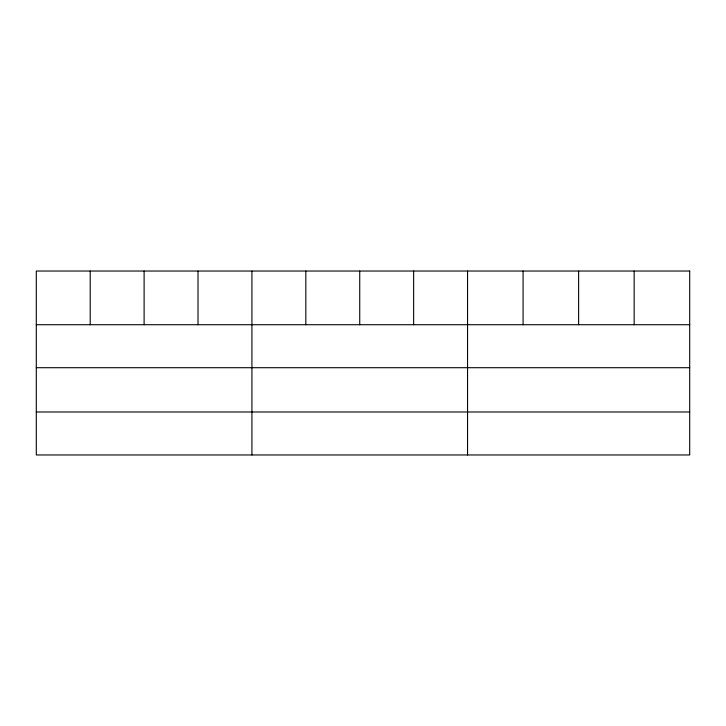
<?xml version="1.0" encoding="UTF-8"?>
<svg xmlns="http://www.w3.org/2000/svg" width="726" height="726" viewBox="0 0 726 726"><rect width="100%" height="100%" fill="white"/><g stroke="black" fill="none" stroke-linecap="round" stroke-linejoin="round"><path stroke-width="1.09" d="M36.3 324.722L689.7 324.722M36.3 367.701L689.7 367.701M36.3 411.987L689.7 411.987M634.161 271.034L634.161 324.722M578.622 271.034L578.622 324.722M523.083 271.034L523.083 324.722M467.544 271.034L467.544 454.966M413.639 271.034L413.639 324.722M359.733 271.034L359.733 324.722M305.827 271.034L305.827 324.722M251.922 271.034L251.922 454.966M198.016 271.034L198.016 324.722M144.111 271.034L144.111 324.722M90.206 271.034L90.206 324.722M689.7 271.034L36.3 271.034L36.3 454.966L689.7 454.966L689.7 271.034"/></g></svg>
